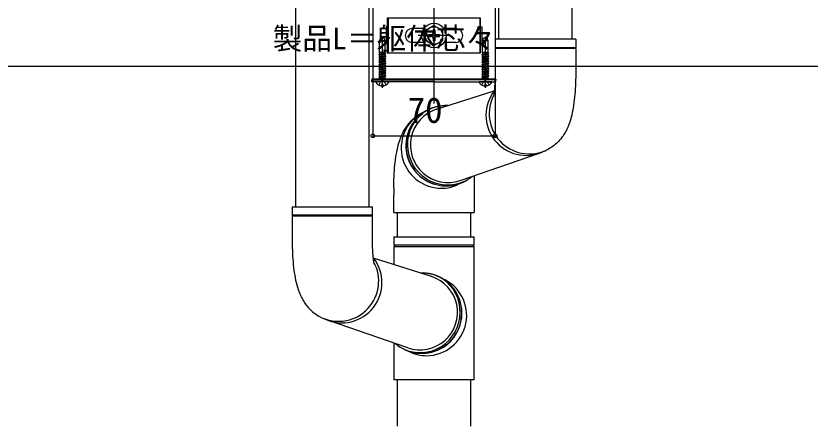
# Model space of a CAD drawing. Units: millimetres, scale not verified. Extents: x -875 to 875, y -1303 to 1295.
# Drawn here: x -215 to 240, y -103.7 to 131.6 of the extents above; entities that cross this region are included whole.
import ezdxf
from ezdxf.enums import TextEntityAlignment as Align

# ---------------------------------------------------------------- set-up
doc = ezdxf.new("R2010")
doc.units = ezdxf.units.MM
doc.header["$LTSCALE"] = 8
for name, color, linetype in [('0-4_YKK_12', 2, 'Continuous'), ('0-5_YKK_13', 4, 'Continuous'), ('0-6_YKK_D', 6, 'Continuous')]:
    doc.layers.add(name, color=color, linetype=linetype)
doc.styles.add('ＭＳ ゴシック', font='')
doc.styles.get('ＭＳ ゴシック').set_extended_font_data('MS Gothic')

msp = doc.modelspace()

# ---------------------------------------------------------------- linework, layer by layer
at = {"layer": '0-4_YKK_12'}
for p, q in [((24.498, 435.975), (24.498, 81.305)), ((-10.502, 138.303), (-10.502, 95.303)), ((59.498, 138.303), (59.498, 95.303)), ((-5.002, 90.303), (-5.002, 119.464)), ((33.498, 120.304), (15.498, 120.304)), ((53.998, 90.303), (53.998, 119.464)), ((59.498, 95.303), (-10.502, 95.303))]:
    msp.add_line(p, q, dxfattribs=at)
at = {"layer": '0-5_YKK_13'}
for p, q in [((-54.694, 22.114), (-54.694, 138.113)), ((-12.694, 22.114), (-12.694, 138.113)), ((61.698, 118.113), (61.698, 138.113)), ((103.698, 118.113), (103.698, 138.113)), ((-1.752, 130.304), (-1.752, 110.304)), ((50.748, 130.304), (50.748, 110.304)), ((-2.852, 125.304), (-2.852, 115.304)), ((-2.252, 125.304), (-2.852, 125.304)), ((18.754, 124.304), (11.998, 124.304)), ((24.498, 126.054), (19.498, 123.167)), ((19.498, 123.167), (19.498, 117.44)), ((23.998, 123.454), (23.998, 121.804)), ((24.998, 123.454), (23.998, 123.454)), ((24.498, 126.054), (29.498, 123.167)), ((24.998, 123.454), (24.998, 121.804)), ((29.498, 117.44), (29.498, 123.167)), ((36.998, 124.304), (30.243, 124.304)), ((51.248, 125.304), (51.848, 125.304)), ((51.848, 125.304), (51.848, 115.304)), ((-3.932, 118.803), (-6.072, 118.803)), ((-3.386, 117.303), (-3.932, 118.803)), ((21.348, 120.804), (22.998, 120.804)), ((21.348, 120.804), (21.348, 119.804)), ((21.348, 119.804), (22.998, 119.804)), ((23.998, 118.804), (23.998, 117.154)), ((24.998, 118.804), (24.998, 117.154)), ((25.998, 120.804), (27.648, 120.804)), ((25.998, 119.804), (27.648, 119.804)), ((27.648, 119.804), (27.648, 120.804)), ((55.068, 118.803), (52.928, 118.803)), ((55.614, 117.303), (55.068, 118.803)), ((-6.618, 110.803), (-6.618, 117.303)), ((-3.386, 110.803), (-3.386, 117.303)), ((-2.252, 115.304), (-2.852, 115.304)), ((18.754, 116.304), (11.998, 116.304)), ((24.498, 114.554), (19.498, 117.44)), ((23.998, 117.154), (24.998, 117.154)), ((24.498, 114.554), (29.498, 117.44)), ((36.998, 116.304), (30.243, 116.304)), ((51.248, 115.304), (51.848, 115.304)), ((52.382, 110.803), (52.382, 117.303)), ((55.614, 110.803), (55.614, 117.303)), ((59.698, 113.363), (59.698, 118.113)), ((60.094, 118.113), (59.698, 118.113)), ((105.698, 118.113), (60.094, 118.113)), ((105.698, 118.113), (105.698, 113.363)), ((-7.002, 110.784), (-6.969, 110.803)), ((-7.002, 110.684), (-6.25, 110.803)), ((-7.002, 110.784), (-6.881, 110.803)), ((-7.002, 110.784), (-7.002, 110.684)), ((-7.002, 110.684), (-6.502, 110.395)), ((-7.002, 109.374), (-3.002, 110.007)), ((-7.002, 109.274), (-3.002, 109.907)), ((-7.002, 109.374), (-6.502, 109.662)), ((-7.002, 109.374), (-7.002, 109.274)), ((-7.002, 109.274), (-6.502, 108.985)), ((-6.969, 110.803), (-3.386, 110.803)), ((-6.502, 110.395), (-4.571, 110.803)), ((-6.502, 109.663), (-6.502, 110.395)), ((-6.502, 109.662), (-3.502, 110.296)), ((-6.502, 108.985), (-3.502, 109.619)), ((-3.502, 110.297), (-3.502, 110.803)), ((-3.002, 110.007), (-3.502, 110.296)), ((-3.002, 109.907), (-3.502, 109.619)), ((-3.502, 108.887), (-3.502, 109.619)), ((-3.002, 109.907), (-3.002, 110.007)), ((51.998, 110.784), (52.031, 110.803)), ((51.998, 110.684), (52.75, 110.803)), ((51.998, 110.784), (52.119, 110.803)), ((51.998, 110.784), (51.998, 110.684)), ((51.998, 110.684), (52.498, 110.395)), ((51.998, 109.374), (55.998, 110.007)), ((51.998, 109.274), (55.998, 109.907)), ((51.998, 109.374), (52.498, 109.662)), ((51.998, 109.374), (51.998, 109.274)), ((51.998, 109.274), (52.498, 108.985)), ((52.031, 110.803), (55.614, 110.803)), ((52.498, 110.395), (54.429, 110.803)), ((52.498, 109.663), (52.498, 110.395)), ((52.498, 109.662), (55.498, 110.296)), ((52.498, 108.985), (55.498, 109.619)), ((55.498, 110.297), (55.498, 110.803)), ((55.998, 110.007), (55.498, 110.296)), ((55.998, 109.907), (55.498, 109.619)), ((55.498, 108.887), (55.498, 109.619)), ((55.998, 109.907), (55.998, 110.007)), ((59.698, 113.363), (105.698, 113.363)), ((59.698, 98.113), (59.698, 112.863)), ((60.094, 112.863), (59.698, 112.863)), ((105.698, 112.863), (60.094, 112.863)), ((105.698, 112.863), (105.698, 98.113)), ((-7.002, 107.964), (-3.002, 108.597)), ((-7.002, 107.864), (-3.002, 108.497)), ((-7.002, 107.964), (-6.502, 108.252)), ((-7.002, 107.964), (-7.002, 107.864)), ((-7.002, 107.864), (-6.502, 107.575)), ((-7.002, 106.554), (-3.002, 107.187)), ((-7.002, 106.454), (-3.002, 107.087)), ((-7.002, 106.554), (-6.502, 106.842)), ((-7.002, 106.554), (-7.002, 106.454)), ((-7.002, 106.454), (-6.502, 106.165)), ((-7.002, 105.144), (-3.002, 105.777)), ((-7.002, 105.044), (-3.002, 105.677)), ((-7.002, 105.144), (-6.502, 105.432)), ((-7.002, 105.144), (-7.002, 105.044)), ((-7.002, 105.044), (-6.502, 104.755)), ((-6.502, 108.253), (-6.502, 108.985)), ((-6.502, 108.252), (-3.502, 108.886)), ((-6.502, 107.575), (-3.502, 108.209)), ((-6.502, 106.843), (-6.502, 107.575)), ((-6.502, 106.842), (-3.502, 107.476)), ((-6.502, 106.165), (-3.502, 106.799)), ((-6.502, 105.433), (-6.502, 106.165)), ((-6.502, 105.432), (-3.502, 106.066)), ((-6.502, 104.755), (-3.502, 105.389)), ((-6.502, 104.023), (-6.502, 104.755)), ((-6.502, 104.022), (-3.502, 104.656)), ((-3.002, 108.597), (-3.502, 108.886)), ((-3.002, 108.497), (-3.502, 108.209)), ((-3.502, 107.477), (-3.502, 108.209)), ((-3.002, 107.187), (-3.502, 107.476)), ((-3.002, 107.087), (-3.502, 106.799)), ((-3.502, 106.067), (-3.502, 106.799)), ((-3.002, 105.777), (-3.502, 106.066)), ((-3.002, 105.677), (-3.502, 105.389)), ((-3.502, 104.657), (-3.502, 105.389)), ((-3.002, 104.367), (-3.502, 104.656)), ((-3.002, 108.497), (-3.002, 108.597)), ((-3.002, 107.087), (-3.002, 107.187)), ((-3.002, 105.677), (-3.002, 105.777)), ((51.998, 107.964), (55.998, 108.597)), ((51.998, 107.864), (55.998, 108.497)), ((51.998, 107.964), (52.498, 108.252)), ((51.998, 107.964), (51.998, 107.864)), ((51.998, 107.864), (52.498, 107.575)), ((51.998, 106.554), (55.998, 107.187)), ((51.998, 106.454), (55.998, 107.087)), ((51.998, 106.554), (52.498, 106.842)), ((51.998, 106.554), (51.998, 106.454)), ((51.998, 106.454), (52.498, 106.165)), ((51.998, 105.144), (55.998, 105.777)), ((51.998, 105.044), (55.998, 105.677)), ((51.998, 105.144), (52.498, 105.432)), ((51.998, 105.144), (51.998, 105.044)), ((51.998, 105.044), (52.498, 104.755)), ((52.498, 108.253), (52.498, 108.985)), ((52.498, 108.252), (55.498, 108.886)), ((52.498, 107.575), (55.498, 108.209)), ((52.498, 106.843), (52.498, 107.575)), ((52.498, 106.842), (55.498, 107.476)), ((52.498, 106.165), (55.498, 106.799)), ((52.498, 105.433), (52.498, 106.165)), ((52.498, 105.432), (55.498, 106.066)), ((52.498, 104.755), (55.498, 105.389)), ((52.498, 104.023), (52.498, 104.755)), ((52.498, 104.022), (55.498, 104.656)), ((55.998, 108.597), (55.498, 108.886)), ((55.998, 108.497), (55.498, 108.209)), ((55.498, 107.477), (55.498, 108.209)), ((55.998, 107.187), (55.498, 107.476)), ((55.998, 107.087), (55.498, 106.799)), ((55.498, 106.067), (55.498, 106.799)), ((55.998, 105.777), (55.498, 106.066)), ((55.998, 105.677), (55.498, 105.389)), ((55.498, 104.657), (55.498, 105.389)), ((55.998, 104.367), (55.498, 104.656)), ((55.998, 108.497), (55.998, 108.597)), ((55.998, 107.087), (55.998, 107.187)), ((55.998, 105.677), (55.998, 105.777)), ((-7.002, 103.734), (-3.002, 104.367)), ((-7.002, 103.634), (-3.002, 104.267)), ((-7.002, 103.734), (-6.502, 104.022)), ((-7.002, 103.734), (-7.002, 103.634)), ((-7.002, 103.634), (-6.502, 103.345)), ((-7.002, 102.324), (-3.002, 102.957)), ((-7.002, 102.224), (-3.002, 102.857)), ((-7.002, 102.324), (-6.502, 102.612)), ((-7.002, 102.324), (-7.002, 102.224)), ((-7.002, 102.224), (-6.502, 101.935)), ((-7.002, 100.914), (-3.002, 101.547)), ((-7.002, 100.814), (-3.002, 101.447)), ((-7.002, 100.914), (-6.502, 101.202)), ((-7.002, 100.914), (-7.002, 100.814)), ((-7.002, 100.814), (-6.502, 100.525)), ((-7.002, 99.504), (-3.002, 100.137)), ((-6.502, 103.345), (-3.502, 103.979)), ((-6.502, 102.613), (-6.502, 103.345)), ((-6.502, 102.612), (-3.502, 103.246)), ((-6.502, 101.935), (-3.502, 102.569)), ((-6.502, 101.203), (-6.502, 101.935)), ((-6.502, 101.202), (-3.502, 101.836)), ((-6.502, 100.525), (-3.502, 101.159)), ((-6.502, 99.793), (-6.502, 100.525)), ((-6.502, 99.792), (-3.502, 100.426)), ((-3.002, 104.267), (-3.502, 103.979)), ((-3.502, 103.247), (-3.502, 103.979)), ((-3.002, 102.957), (-3.502, 103.246)), ((-3.002, 102.857), (-3.502, 102.569)), ((-3.502, 101.837), (-3.502, 102.569)), ((-3.002, 101.547), (-3.502, 101.836)), ((-3.002, 101.447), (-3.502, 101.159)), ((-3.502, 100.427), (-3.502, 101.159)), ((-3.002, 100.137), (-3.502, 100.426)), ((-3.002, 104.267), (-3.002, 104.367)), ((-3.002, 102.857), (-3.002, 102.957)), ((-3.002, 101.447), (-3.002, 101.547)), ((-3.002, 100.037), (-3.002, 100.137)), ((51.998, 103.734), (55.998, 104.367)), ((51.998, 103.634), (55.998, 104.267)), ((51.998, 103.734), (52.498, 104.022)), ((51.998, 103.734), (51.998, 103.634)), ((51.998, 103.634), (52.498, 103.345)), ((51.998, 102.324), (55.998, 102.957)), ((51.998, 102.224), (55.998, 102.857)), ((51.998, 102.324), (52.498, 102.612)), ((51.998, 102.324), (51.998, 102.224)), ((51.998, 102.224), (52.498, 101.935)), ((51.998, 100.914), (55.998, 101.547)), ((51.998, 100.814), (55.998, 101.447)), ((51.998, 100.914), (52.498, 101.202)), ((51.998, 100.914), (51.998, 100.814)), ((51.998, 100.814), (52.498, 100.525)), ((51.998, 99.504), (55.998, 100.137)), ((52.498, 103.345), (55.498, 103.979)), ((52.498, 102.613), (52.498, 103.345)), ((52.498, 102.612), (55.498, 103.246)), ((52.498, 101.935), (55.498, 102.569)), ((52.498, 101.203), (52.498, 101.935)), ((52.498, 101.202), (55.498, 101.836)), ((52.498, 100.525), (55.498, 101.159)), ((52.498, 99.793), (52.498, 100.525)), ((52.498, 99.792), (55.498, 100.426)), ((55.998, 104.267), (55.498, 103.979)), ((55.498, 103.247), (55.498, 103.979)), ((55.998, 102.957), (55.498, 103.246)), ((55.998, 102.857), (55.498, 102.569)), ((55.498, 101.837), (55.498, 102.569)), ((55.998, 101.547), (55.498, 101.836)), ((55.998, 101.447), (55.498, 101.159)), ((55.498, 100.427), (55.498, 101.159)), ((55.998, 100.137), (55.498, 100.426)), ((55.998, 104.267), (55.998, 104.367)), ((55.998, 102.857), (55.998, 102.957)), ((55.998, 101.447), (55.998, 101.547)), ((55.998, 100.037), (55.998, 100.137)), ((-7.002, 99.404), (-3.002, 100.037)), ((-7.002, 99.504), (-6.502, 99.792)), ((-7.002, 99.504), (-7.002, 99.404)), ((-7.002, 99.404), (-6.502, 99.115)), ((-7.002, 98.094), (-3.002, 98.727)), ((-7.002, 97.994), (-3.002, 98.627)), ((-7.002, 98.094), (-6.502, 98.382)), ((-7.002, 98.094), (-7.002, 97.994)), ((-7.002, 97.994), (-6.502, 97.705)), ((-7.002, 96.684), (-3.002, 97.317)), ((-7.002, 96.584), (-3.002, 97.217)), ((-7.002, 96.684), (-6.502, 96.972)), ((-7.002, 96.684), (-7.002, 96.584)), ((-7.002, 96.584), (-6.502, 96.295)), ((-6.622, 95.303), (-6.622, 96.109)), ((-6.622, 96.109), (-3.382, 96.109)), ((-6.502, 99.115), (-3.502, 99.749)), ((-6.502, 98.383), (-6.502, 99.115)), ((-6.502, 98.382), (-3.502, 99.016)), ((-6.502, 97.705), (-3.502, 98.339)), ((-6.502, 96.973), (-6.502, 97.705)), ((-6.502, 96.972), (-3.502, 97.606)), ((-6.502, 96.295), (-3.502, 96.929)), ((-6.502, 96.109), (-6.502, 96.295)), ((-3.002, 100.037), (-3.502, 99.749)), ((-3.502, 99.017), (-3.502, 99.749)), ((-3.002, 98.727), (-3.502, 99.016)), ((-3.002, 98.627), (-3.502, 98.339)), ((-3.502, 97.607), (-3.502, 98.339)), ((-3.002, 97.317), (-3.502, 97.606)), ((-3.002, 97.217), (-3.502, 96.929)), ((-3.502, 96.109), (-3.502, 96.929)), ((-3.382, 95.303), (-3.382, 96.109)), ((-3.002, 98.627), (-3.002, 98.727)), ((-3.002, 97.217), (-3.002, 97.317)), ((51.998, 99.404), (55.998, 100.037)), ((51.998, 99.504), (52.498, 99.792)), ((51.998, 99.504), (51.998, 99.404)), ((51.998, 99.404), (52.498, 99.115)), ((51.998, 98.094), (55.998, 98.727)), ((51.998, 97.994), (55.998, 98.627)), ((51.998, 98.094), (52.498, 98.382)), ((51.998, 98.094), (51.998, 97.994)), ((51.998, 97.994), (52.498, 97.705)), ((51.998, 96.684), (55.998, 97.317)), ((51.998, 96.584), (55.998, 97.217)), ((51.998, 96.684), (52.498, 96.972)), ((51.998, 96.684), (51.998, 96.584)), ((51.998, 96.584), (52.498, 96.295)), ((52.378, 95.303), (52.378, 96.109)), ((52.378, 96.109), (55.618, 96.109)), ((52.498, 99.115), (55.498, 99.749)), ((52.498, 98.383), (52.498, 99.115)), ((52.498, 98.382), (55.498, 99.016)), ((52.498, 97.705), (55.498, 98.339)), ((52.498, 96.973), (52.498, 97.705)), ((52.498, 96.972), (55.498, 97.606)), ((52.498, 96.295), (55.498, 96.929)), ((52.498, 96.109), (52.498, 96.295)), ((55.998, 100.037), (55.498, 99.749)), ((55.498, 99.017), (55.498, 99.749)), ((55.998, 98.727), (55.498, 99.016)), ((55.998, 98.627), (55.498, 98.339)), ((55.498, 97.607), (55.498, 98.339)), ((55.998, 97.317), (55.498, 97.606)), ((55.998, 97.217), (55.498, 96.929)), ((55.498, 96.109), (55.498, 96.929)), ((55.618, 95.303), (55.618, 96.109)), ((55.998, 98.627), (55.998, 98.727)), ((55.998, 97.217), (55.998, 97.317)), ((-1.406, 93.803), (-8.597, 93.803)), ((-7.052, 91.837), (-6.147, 93.652)), ((-5.002, 94.261), (-6.147, 93.652)), ((-5.002, 94.261), (-3.857, 93.652)), ((-4.577, 91.324), (-4.577, 92.203)), ((-2.952, 91.837), (-3.857, 93.652)), ((57.594, 93.803), (50.403, 93.803)), ((51.948, 91.837), (52.853, 93.652)), ((53.998, 94.261), (52.853, 93.652)), ((53.998, 94.261), (55.143, 93.652)), ((54.423, 91.324), (54.423, 92.203)), ((56.048, 91.837), (55.143, 93.652)), ((25.967, 78.029), (59.069, 88.601)), ((39.486, 37.206), (84.379, 52.604)), ((88.672, 54.416), (86.833, 53.544)), ((47.501, 39.955), (47.501, 28.802)), ((1.501, 32.689), (1.498, 28.803)), ((40.939, 36.103), (38.226, 34.818)), ((1.498, 18.803), (1.498, 28.803)), ((47.498, 28.803), (47.498, 18.803)), ((-56.694, 22.114), (-56.694, 17.364)), ((-56.694, 22.114), (-11.089, 22.114)), ((-11.089, 22.114), (-10.694, 22.114)), ((-10.694, 17.364), (-10.694, 22.114)), ((1.498, 18.803), (47.498, 18.803)), ((3.498, 18.803), (3.498, 4.803)), ((45.498, 18.803), (45.498, 4.803)), ((-10.694, 17.364), (-56.694, 17.364)), ((-56.694, 16.864), (-56.694, 2.114)), ((-56.694, 16.864), (-11.089, 16.864)), ((-11.089, 16.864), (-10.694, 16.864)), ((-10.694, 2.114), (-10.694, 16.864)), ((1.498, 4.803), (1.498, 0.474)), ((1.498, 4.803), (47.498, 4.803)), ((47.498, 0.474), (47.498, 4.803)), ((1.594, 0.303), (47.402, 0.303)), ((1.498, -0.867), (1.498, -11.091)), ((1.594, -0.697), (47.402, -0.697)), ((47.498, -77.197), (47.498, -0.867)), ((23.037, -17.97), (-10.064, -7.398)), ((-39.667, -41.582), (-37.828, -42.454)), ((9.519, -58.792), (-35.374, -43.394)), ((1.496, -56.045), (1.496, -67.198)), ((1.498, -56.041), (1.498, -77.197)), ((8.058, -59.897), (10.77, -61.182)), ((1.498, -67.197), (1.498, -77.197)), ((47.498, -77.197), (1.498, -77.197)), ((3.498, -77.197), (3.498, -103.697)), ((45.498, -77.197), (45.498, -103.697))]:
    msp.add_line(p, q, dxfattribs=at)
msp.add_lwpolyline([(51.248, 110.304), (51.248, 130.304), (-2.252, 130.304), (-2.252, 110.304)], close=True, dxfattribs=at)
for points in [[(-3.386, 117.303), (-6.618, 117.303), (-6.072, 118.803)], [(55.614, 117.303), (52.382, 117.303), (52.928, 118.803)], [(58.645, 85.124), (58.64, 85.108), (58.642, 85.117), (58.65, 85.147), (58.662, 85.194), (58.692, 85.318), (58.727, 85.471), (58.765, 85.657), (58.809, 85.879), (58.857, 86.136), (58.907, 86.423), (58.958, 86.738), (59.01, 87.077), (59.062, 87.439), (59.114, 87.823), (59.165, 88.228), (59.215, 88.651), (59.31, 89.546), (59.397, 90.499), (59.474, 91.501), (59.541, 92.543), (59.597, 93.619), (59.642, 94.72), (59.673, 95.84), (59.696, 98.113)], [(105.698, 98.113), (105.688, 96.411), (105.66, 94.713), (105.61, 93.024), (105.541, 91.35), (105.453, 89.694), (105.346, 88.06), (105.218, 86.452), (105.072, 84.873), (104.906, 83.324), (104.719, 81.809), (104.512, 80.327), (104.284, 78.878), (104.033, 77.46), (103.756, 76.072), (103.452, 74.708), (103.116, 73.364), (102.743, 72.034), (102.326, 70.712), (102.1, 70.052), (101.859, 69.392), (101.604, 68.731), (101.332, 68.07), (101.044, 67.408), (100.737, 66.746), (100.411, 66.084), (100.065, 65.423), (99.697, 64.764), (99.309, 64.107), (98.898, 63.455), (98.465, 62.809), (98.009, 62.17), (97.53, 61.54), (97.029, 60.921), (96.506, 60.313), (95.96, 59.718), (95.393, 59.139), (94.805, 58.575), (94.196, 58.03), (93.567, 57.503)], [(24.498, 95.303), (-11.002, 95.303), (-11.002, 94.803), (24.498, 94.803)], [(24.498, 93.803), (-11.002, 93.803), (-11.002, 94.803), (24.498, 94.803)], [(-5.427, 91.324), (-5.427, 92.203), (-4.577, 92.203)], [(24.498, 95.303), (59.998, 95.303), (59.998, 94.803), (24.498, 94.803)], [(24.498, 93.803), (59.998, 93.803), (59.998, 94.803), (24.498, 94.803)], [(53.573, 91.324), (53.573, 92.203), (54.423, 92.203)], [(1.501, 32.689), (1.51, 34.392), (1.539, 36.089), (1.589, 37.778), (1.658, 39.453), (1.746, 41.109), (1.853, 42.742), (1.98, 44.35), (2.127, 45.93), (2.293, 47.478), (2.48, 48.993), (2.686, 50.475), (2.915, 51.924), (3.166, 53.342), (3.443, 54.73), (3.747, 56.094), (4.083, 57.438), (4.456, 58.768), (4.872, 60.091), (5.099, 60.751), (5.34, 61.41), (5.595, 62.071), (5.867, 62.732), (6.155, 63.394), (6.462, 64.056), (6.788, 64.718), (7.134, 65.379), (7.501, 66.038), (7.89, 66.695), (8.301, 67.347), (8.734, 67.993), (9.19, 68.632), (9.669, 69.262), (10.17, 69.882), (10.693, 70.489), (11.239, 71.084), (11.806, 71.664), (12.394, 72.227), (13.003, 72.772), (13.632, 73.299)], [(41.935, 36.581), (39.392, 35.554), (36.654, 34.838), (33.844, 34.478), (31.005, 34.478), (28.183, 34.838), (25.422, 35.554), (22.765, 36.613), (20.255, 37.999), (17.931, 39.691), (15.83, 41.66), (13.985, 43.877), (12.425, 46.307), (11.174, 48.91), (10.253, 51.647), (9.675, 54.473), (9.45, 57.345), (9.582, 60.217), (10.068, 63.043), (10.901, 65.78), (12.068, 68.383), (13.55, 70.813), (15.324, 73.03), (17.361, 74.999), (18.106, 75.605)], [(13.632, 73.299), (14.279, 73.808), (14.945, 74.297), (15.628, 74.763), (16.331, 75.202), (17.053, 75.613), (18.527, 76.386)], [(93.567, 57.503), (92.92, 56.994), (92.254, 56.505), (91.57, 56.039), (90.867, 55.6), (90.146, 55.189), (88.672, 54.416)], [(-56.694, 2.114), (-56.684, 0.412), (-56.655, -1.286), (-56.605, -2.974), (-56.536, -4.649), (-56.449, -6.305), (-56.341, -7.939), (-56.214, -9.547), (-56.067, -11.126), (-55.901, -12.674), (-55.715, -14.189), (-55.508, -15.672), (-55.279, -17.121), (-55.028, -18.538), (-54.752, -19.927), (-54.447, -21.291), (-54.111, -22.635), (-53.738, -23.965), (-53.322, -25.287), (-53.095, -25.947), (-52.855, -26.607), (-52.599, -27.267), (-52.328, -27.928), (-52.039, -28.59), (-51.732, -29.252), (-51.406, -29.914), (-51.06, -30.575), (-50.693, -31.235), (-50.304, -31.891), (-49.893, -32.543), (-49.46, -33.189), (-49.004, -33.828), (-48.526, -34.458), (-48.025, -35.078), (-47.501, -35.686), (-46.956, -36.28), (-46.389, -36.86), (-45.8, -37.423), (-45.191, -37.968), (-44.562, -38.496)], [(-9.64, -10.875), (-9.635, -10.89), (-9.637, -10.881), (-9.645, -10.851), (-9.657, -10.805), (-9.688, -10.68), (-9.722, -10.527), (-9.761, -10.342), (-9.804, -10.12), (-9.852, -9.863), (-9.902, -9.575), (-9.954, -9.261), (-10.006, -8.922), (-10.058, -8.559), (-10.11, -8.175), (-10.161, -7.771), (-10.21, -7.348), (-10.305, -6.453), (-10.392, -5.5), (-10.47, -4.498), (-10.536, -3.455), (-10.592, -2.38), (-10.637, -1.279), (-10.669, -0.158), (-10.691, 2.115)], [(7.062, -59.419), (9.604, -60.446), (12.342, -61.162), (15.153, -61.522), (17.992, -61.522), (20.814, -61.162), (23.575, -60.446), (26.231, -59.387), (28.741, -58.001), (31.065, -56.309), (33.166, -54.34), (35.012, -52.123), (36.572, -49.693), (37.823, -47.09), (38.744, -44.353), (39.322, -41.527), (39.546, -38.655), (39.414, -35.783), (38.928, -32.957), (38.095, -30.22), (36.928, -27.617), (35.447, -25.187), (33.673, -22.97), (31.635, -21.001), (30.891, -20.395)], [(-44.562, -38.496), (-43.915, -39.005), (-43.25, -39.494), (-42.566, -39.959), (-41.863, -40.398), (-41.142, -40.809), (-39.667, -41.582)]]:
    msp.add_lwpolyline(points, dxfattribs=at)
for radius in [7, 5]:
    msp.add_circle((24.498, 120.304), radius, dxfattribs=at)
for centre, radius, start, end in [((11.998, 120.304), 4, 90, 270), ((36.998, 120.304), 4, 270, 90), ((22.998, 121.804), 1, 270, 0), ((22.998, 118.804), 1, 0, 90), ((25.998, 121.804), 1, 180, 270), ((25.998, 118.804), 1, 90, 180), ((59.698, 113.113), 0.25, 270, 90), ((105.698, 113.113), 0.25, 90, 270), ((-8.597, 93.648), 0.154, 90, 207.28096), ((-5.002, 95.503), 4.2, 207.28096, 264.19227), ((-5.002, 95.503), 4.2, 275.80773, 332.71904), ((-1.406, 93.648), 0.154, 332.71904, 90), ((50.403, 93.648), 0.154, 90, 207.28096), ((53.998, 95.503), 4.2, 207.28096, 264.19227), ((53.998, 95.503), 4.2, 275.80773, 332.71904), ((57.594, 93.648), 0.154, 332.71904, 90), ((77.368, 74.571), 23.058, 141.85645, 294.23441), ((79.209, 75.442), 23.056, 151.77602, 294.34201), ((31.468, 57.097), 23.032, 87.49661, 294.28246), ((31.294, 57.271), 22.72, 88.04752, 180.85708), ((32.509, 57.546), 21.503, 107.71234, 288.93163), ((28.807, 55.747), 23.058, 112.6998, 269.8512), ((31.54, 57.057), 22.964, 180.31489, 310.50388), ((28.759, 54.809), 22.12, 269.96726, 295.33961), ((-56.694, 17.114), 0.25, 270, 90), ((-10.694, 17.114), 0.25, 90, 270), ((1.698, 0.474), 0.2, 180, 253.39845), ((1.498, -0.197), 0.5, 286.60155, 73.39845), ((47.498, -0.197), 0.5, 106.60155, 253.39845), ((47.298, 0.474), 0.2, 286.60155, 0), ((1.698, -0.867), 0.2, 106.60155, 180), ((47.298, -0.867), 0.2, 0, 73.39845), ((-28.363, -21.428), 23.058, 245.76559, 38.14355), ((-30.204, -20.557), 23.056, 245.65799, 28.22398), ((17.529, -38.903), 23.032, 245.71754, 92.50339), ((16.487, -38.454), 21.503, 251.06837, 72.28766), ((17.703, -38.729), 22.72, 359.14292, 91.95248), ((20.19, -40.253), 23.058, 270.1488, 67.3002), ((17.457, -38.943), 22.964, 229.49612, 359.68511), ((20.237, -41.191), 22.12, 244.66039, 270.03274)]:
    msp.add_arc(centre, radius, start, end, dxfattribs=at)
at = {"layer": '0-6_YKK_D'}
for p, q in [((-658.002, 102.804), (706.998, 102.804)), ((-10.502, 94.303), (-10.502, 61.804)), ((59.498, 94.303), (59.498, 61.804)), ((-10.502, 62.804), (59.498, 62.804))]:
    msp.add_line(p, q, dxfattribs=at)
for centre in [(-10.502, 62.804), (59.498, 62.804)]:
    msp.add_circle(centre, 1.075, dxfattribs=at)

# ---------------------------------------------------------------- texts
at = {"layer": '0-6_YKK_D', "style": 'ＭＳ ゴシック'}
for s, height, p in [('製品L＝躯体芯々', 12.46, (-67.891, 108.605)), ('70', 14.66, (9.498, 65.804))]:
    msp.add_text(s, height=height, dxfattribs=at).set_placement(p, align=Align.BOTTOM_LEFT)

doc.saveas('drawing.dxf')
